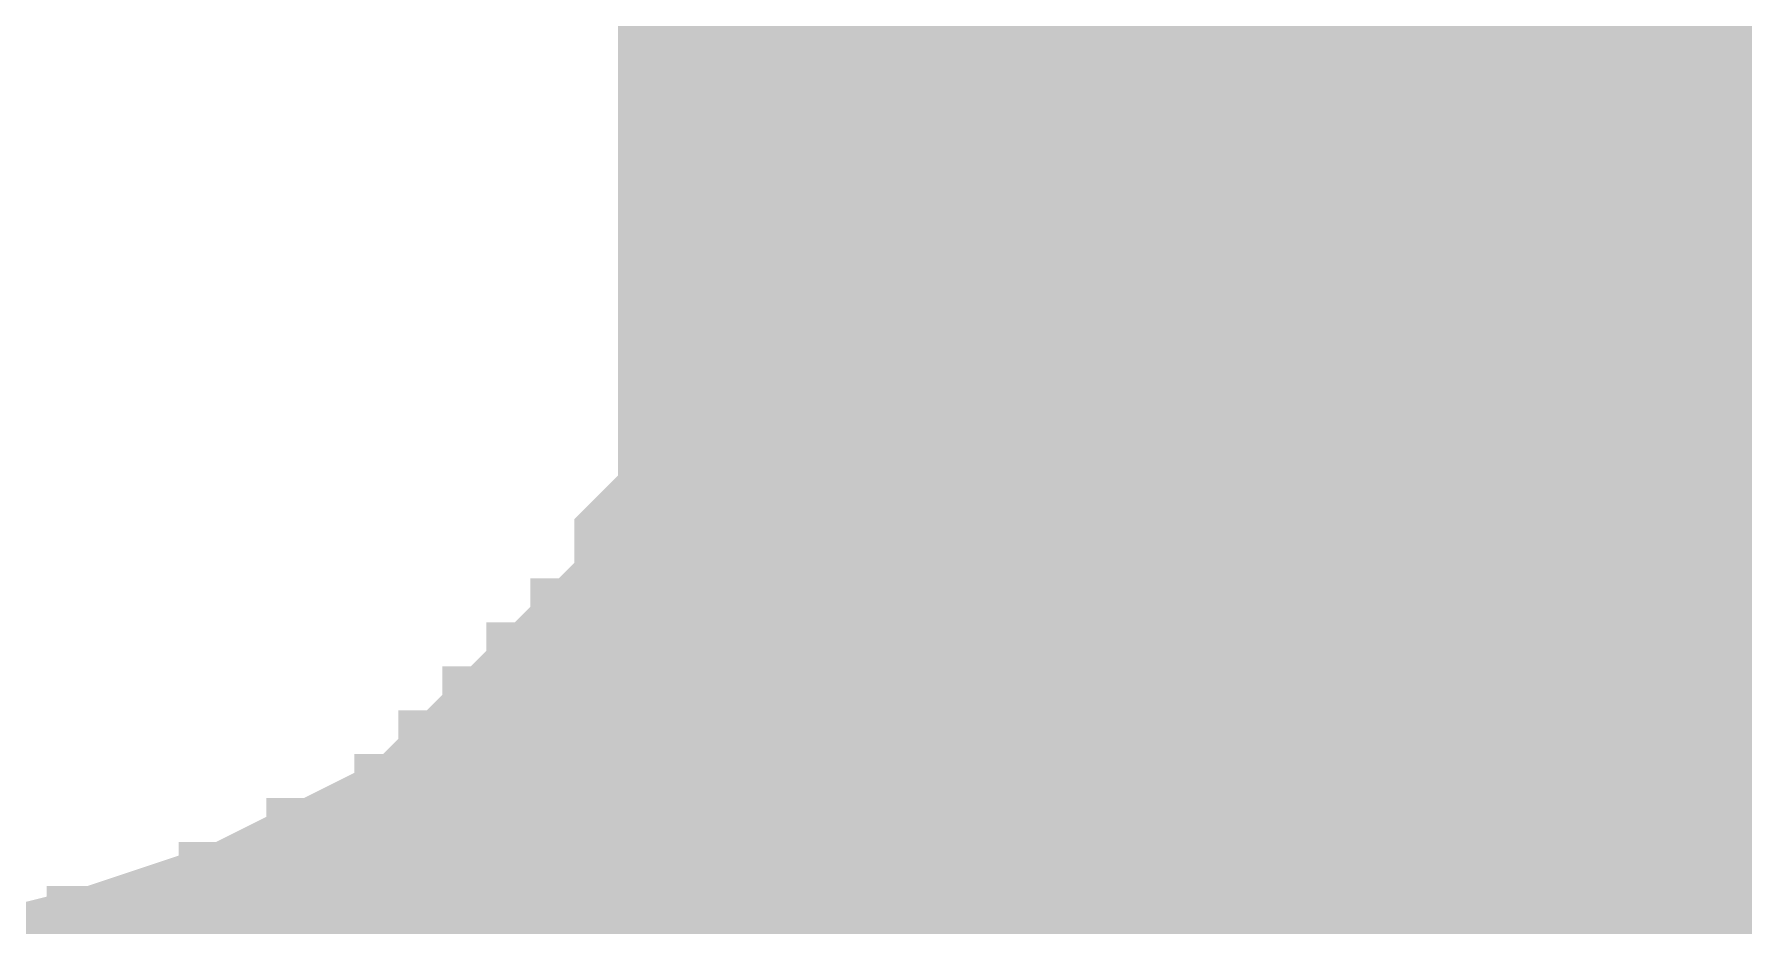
# Model space of a CAD drawing. Extents: x -0.1 to 65.1, y -1.2 to 30.1.
# Drawn here: x 34.6431 to 35.0877, y 5.3763 to 5.6083 of the extents above; entities that cross this region are included whole.
import ezdxf

# ---------------------------------------------------------------- set-up
doc = ezdxf.new("R2010")
doc.units = 0
doc.header["$MEASUREMENT"] = 0
doc.layers.get('0').update_dxf_attribs({"linetype": 'CONTINUOUS'})
doc.layers.add('2D_LINE_126', color=7, linetype='CONTINUOUS')

# ---------------------------------------------------------------- blocks, each defined once
blk = doc.blocks.new('DRAWING_63')
at = {"layer": '2D_LINE_126', "const_width": 0.0254}
for points in [[(4.4577, -2.13741), (4.4577, -2.12598), (4.4577, -2.11455), (4.4577, -2.10312), (4.4577, -2.09169), (4.4577, -2.08026), (4.4577, -2.06883), (4.4577, -2.0574), (4.4577, -2.04597), (4.4577, -2.03454), (4.4577, -2.02311), (4.4577, -2.01168), (4.4577, -2.00025), (4.4577, -1.98882), (4.4577, -1.97739), (4.4577, -1.96596), (4.4577, -1.95453), (4.4577, -1.9431), (4.4577, -1.93167), (4.4577, -1.92024), (4.4577, -1.90881), (4.4577, -1.89738), (4.4577, -1.88595), (4.4577, -1.87452)], [(4.46913, -2.13741), (4.46913, -2.12598), (4.46913, -2.11455), (4.46913, -2.10312), (4.46913, -2.09169), (4.46913, -2.08026), (4.46913, -2.06883), (4.46913, -2.0574), (4.46913, -2.04597), (4.46913, -2.03454), (4.46913, -2.02311), (4.46913, -2.01168), (4.46913, -2.00025), (4.46913, -1.98882), (4.46913, -1.97739), (4.46913, -1.96596), (4.46913, -1.95453), (4.46913, -1.9431), (4.46913, -1.93167), (4.46913, -1.92024), (4.46913, -1.90881), (4.46913, -1.89738), (4.46913, -1.88595), (4.46913, -1.87452)], [(4.48056, -2.13741), (4.48056, -2.12598), (4.48056, -2.11455), (4.48056, -2.10312), (4.48056, -2.09169), (4.48056, -2.08026), (4.48056, -2.06883), (4.48056, -2.0574), (4.48056, -2.04597), (4.48056, -2.03454), (4.48056, -2.02311), (4.48056, -2.01168), (4.48056, -2.00025), (4.48056, -1.98882), (4.48056, -1.97739), (4.48056, -1.96596), (4.48056, -1.95453), (4.48056, -1.9431), (4.48056, -1.93167), (4.48056, -1.92024), (4.48056, -1.90881), (4.48056, -1.89738), (4.48056, -1.88595), (4.48056, -1.87452)], [(4.49199, -2.13741), (4.49199, -2.12598), (4.49199, -2.11455), (4.49199, -2.10312), (4.49199, -2.09169), (4.49199, -2.08026), (4.49199, -2.06883), (4.49199, -2.0574), (4.49199, -2.04597), (4.49199, -2.03454), (4.49199, -2.02311), (4.49199, -2.01168), (4.49199, -2.00025), (4.49199, -1.98882), (4.49199, -1.97739), (4.49199, -1.96596), (4.49199, -1.95453), (4.49199, -1.9431), (4.49199, -1.93167), (4.49199, -1.92024), (4.49199, -1.90881), (4.49199, -1.89738), (4.49199, -1.88595), (4.49199, -1.87452)], [(4.50342, -2.13741), (4.50342, -2.12598), (4.50342, -2.11455), (4.50342, -2.10312), (4.50342, -2.09169), (4.50342, -2.08026), (4.50342, -2.06883), (4.50342, -2.0574), (4.50342, -2.04597), (4.50342, -2.03454), (4.50342, -2.02311), (4.50342, -2.01168), (4.50342, -2.00025), (4.50342, -1.98882), (4.50342, -1.97739), (4.50342, -1.96596), (4.50342, -1.95453), (4.50342, -1.9431), (4.50342, -1.93167), (4.50342, -1.92024), (4.50342, -1.90881), (4.50342, -1.89738), (4.50342, -1.88595), (4.50342, -1.87452)], [(4.51485, -2.13741), (4.51485, -2.12598), (4.51485, -2.11455), (4.51485, -2.10312), (4.51485, -2.09169), (4.51485, -2.08026), (4.51485, -2.06883), (4.51485, -2.0574), (4.51485, -2.04597), (4.51485, -2.03454), (4.51485, -2.02311), (4.51485, -2.01168), (4.51485, -2.00025), (4.51485, -1.98882), (4.51485, -1.97739), (4.51485, -1.96596), (4.51485, -1.95453), (4.51485, -1.9431), (4.51485, -1.93167), (4.51485, -1.92024), (4.51485, -1.90881), (4.51485, -1.89738), (4.51485, -1.88595), (4.51485, -1.87452)], [(4.52628, -2.13741), (4.52628, -2.12598), (4.52628, -2.11455), (4.52628, -2.10312), (4.52628, -2.09169), (4.52628, -2.08026), (4.52628, -2.06883), (4.52628, -2.0574), (4.52628, -2.04597), (4.52628, -2.03454), (4.52628, -2.02311), (4.52628, -2.01168), (4.52628, -2.00025), (4.52628, -1.98882), (4.52628, -1.97739), (4.52628, -1.96596), (4.52628, -1.95453), (4.52628, -1.9431), (4.52628, -1.93167), (4.52628, -1.92024), (4.52628, -1.90881), (4.52628, -1.89738), (4.52628, -1.88595), (4.52628, -1.87452)], [(4.53771, -2.13741), (4.53771, -2.12598), (4.53771, -2.11455), (4.53771, -2.10312), (4.53771, -2.09169), (4.53771, -2.08026), (4.53771, -2.06883), (4.53771, -2.0574), (4.53771, -2.04597), (4.53771, -2.03454), (4.53771, -2.02311), (4.53771, -2.01168), (4.53771, -2.00025), (4.53771, -1.98882), (4.53771, -1.97739), (4.53771, -1.96596), (4.53771, -1.95453), (4.53771, -1.9431), (4.53771, -1.93167), (4.53771, -1.92024), (4.53771, -1.90881), (4.53771, -1.89738), (4.53771, -1.88595), (4.53771, -1.87452)], [(4.54914, -2.13741), (4.54914, -2.12598), (4.54914, -2.11455), (4.54914, -2.10312), (4.54914, -2.09169), (4.54914, -2.08026), (4.54914, -2.06883), (4.54914, -2.0574), (4.54914, -2.04597), (4.54914, -2.03454), (4.54914, -2.02311), (4.54914, -2.01168), (4.54914, -2.00025), (4.54914, -1.98882), (4.54914, -1.97739), (4.54914, -1.96596), (4.54914, -1.95453), (4.54914, -1.9431), (4.54914, -1.93167), (4.54914, -1.92024), (4.54914, -1.90881), (4.54914, -1.89738), (4.54914, -1.88595), (4.54914, -1.87452)], [(4.56057, -2.13741), (4.56057, -2.12598), (4.56057, -2.11455), (4.56057, -2.10312), (4.56057, -2.09169), (4.56057, -2.08026), (4.56057, -2.06883), (4.56057, -2.0574), (4.56057, -2.04597), (4.56057, -2.03454), (4.56057, -2.02311), (4.56057, -2.01168), (4.56057, -2.00025), (4.56057, -1.98882), (4.56057, -1.97739), (4.56057, -1.96596), (4.56057, -1.95453), (4.56057, -1.9431), (4.56057, -1.93167), (4.56057, -1.92024), (4.56057, -1.90881), (4.56057, -1.89738), (4.56057, -1.88595), (4.56057, -1.87452)], [(4.572, -2.13741), (4.572, -2.12598), (4.572, -2.11455), (4.572, -2.10312), (4.572, -2.09169), (4.572, -2.08026), (4.572, -2.06883), (4.572, -2.0574), (4.572, -2.04597), (4.572, -2.03454), (4.572, -2.02311), (4.572, -2.01168), (4.572, -2.00025), (4.572, -1.98882), (4.572, -1.97739), (4.572, -1.96596), (4.572, -1.95453), (4.572, -1.9431), (4.572, -1.93167), (4.572, -1.92024), (4.572, -1.90881), (4.572, -1.89738), (4.572, -1.88595), (4.572, -1.87452)], [(4.58343, -2.13741), (4.58343, -2.12598), (4.58343, -2.11455), (4.58343, -2.10312), (4.58343, -2.09169), (4.58343, -2.08026), (4.58343, -2.06883), (4.58343, -2.0574), (4.58343, -2.04597), (4.58343, -2.03454), (4.58343, -2.02311), (4.58343, -2.01168), (4.58343, -2.00025), (4.58343, -1.98882), (4.58343, -1.97739), (4.58343, -1.96596), (4.58343, -1.95453), (4.58343, -1.9431), (4.58343, -1.93167), (4.58343, -1.92024), (4.58343, -1.90881), (4.58343, -1.89738), (4.58343, -1.88595), (4.58343, -1.87452)], [(4.59486, -2.13741), (4.59486, -2.12598), (4.59486, -2.11455), (4.59486, -2.10312), (4.59486, -2.09169), (4.59486, -2.08026), (4.59486, -2.06883), (4.59486, -2.0574), (4.59486, -2.04597), (4.59486, -2.03454), (4.59486, -2.02311), (4.59486, -2.01168), (4.59486, -2.00025), (4.59486, -1.98882), (4.59486, -1.97739), (4.59486, -1.96596), (4.59486, -1.95453), (4.59486, -1.9431), (4.59486, -1.93167), (4.59486, -1.92024), (4.59486, -1.90881), (4.59486, -1.89738), (4.59486, -1.88595), (4.59486, -1.87452)], [(4.60629, -2.13741), (4.60629, -2.12598), (4.60629, -2.11455), (4.60629, -2.10312), (4.60629, -2.09169), (4.60629, -2.08026), (4.60629, -2.06883), (4.60629, -2.0574), (4.60629, -2.04597), (4.60629, -2.03454), (4.60629, -2.02311), (4.60629, -2.01168), (4.60629, -2.00025), (4.60629, -1.98882), (4.60629, -1.97739), (4.60629, -1.96596), (4.60629, -1.95453), (4.60629, -1.9431), (4.60629, -1.93167), (4.60629, -1.92024), (4.60629, -1.90881), (4.60629, -1.89738), (4.60629, -1.88595), (4.60629, -1.87452)], [(4.61772, -2.13741), (4.61772, -2.12598), (4.61772, -2.11455), (4.61772, -2.10312), (4.61772, -2.09169), (4.61772, -2.08026), (4.61772, -2.06883), (4.61772, -2.0574), (4.61772, -2.04597), (4.61772, -2.03454), (4.61772, -2.02311), (4.61772, -2.01168), (4.61772, -2.00025), (4.61772, -1.98882), (4.61772, -1.97739), (4.61772, -1.96596), (4.61772, -1.95453), (4.61772, -1.9431), (4.61772, -1.93167), (4.61772, -1.92024), (4.61772, -1.90881), (4.61772, -1.89738), (4.61772, -1.88595), (4.61772, -1.87452)], [(4.62915, -2.13741), (4.62915, -2.12598), (4.62915, -2.11455), (4.62915, -2.10312), (4.62915, -2.09169), (4.62915, -2.08026), (4.62915, -2.06883), (4.62915, -2.0574), (4.62915, -2.04597), (4.62915, -2.03454), (4.62915, -2.02311), (4.62915, -2.01168), (4.62915, -2.00025), (4.62915, -1.98882), (4.62915, -1.97739), (4.62915, -1.96596), (4.62915, -1.95453), (4.62915, -1.9431), (4.62915, -1.93167), (4.62915, -1.92024), (4.62915, -1.90881), (4.62915, -1.89738), (4.62915, -1.88595), (4.62915, -1.87452)], [(4.64058, -2.13741), (4.64058, -2.12598), (4.64058, -2.11455), (4.64058, -2.10312), (4.64058, -2.09169), (4.64058, -2.08026), (4.64058, -2.06883), (4.64058, -2.0574), (4.64058, -2.04597), (4.64058, -2.03454), (4.64058, -2.02311), (4.64058, -2.01168), (4.64058, -2.00025), (4.64058, -1.98882), (4.64058, -1.97739), (4.64058, -1.96596), (4.64058, -1.95453), (4.64058, -1.9431), (4.64058, -1.93167), (4.64058, -1.92024), (4.64058, -1.90881), (4.64058, -1.89738), (4.64058, -1.88595), (4.64058, -1.87452)], [(4.65201, -2.13741), (4.65201, -2.12598), (4.65201, -2.11455), (4.65201, -2.10312), (4.65201, -2.09169), (4.65201, -2.08026), (4.65201, -2.06883), (4.65201, -2.0574), (4.65201, -2.04597), (4.65201, -2.03454), (4.65201, -2.02311), (4.65201, -2.01168), (4.65201, -2.00025), (4.65201, -1.98882), (4.65201, -1.97739), (4.65201, -1.96596), (4.65201, -1.95453), (4.65201, -1.9431), (4.65201, -1.93167), (4.65201, -1.92024), (4.65201, -1.90881), (4.65201, -1.89738), (4.65201, -1.88595), (4.65201, -1.87452)], [(4.66344, -2.13741), (4.66344, -2.12598), (4.66344, -2.11455), (4.66344, -2.10312), (4.66344, -2.09169), (4.66344, -2.08026), (4.66344, -2.06883), (4.66344, -2.0574), (4.66344, -2.04597), (4.66344, -2.03454), (4.66344, -2.02311), (4.66344, -2.01168), (4.66344, -2.00025), (4.66344, -1.98882), (4.66344, -1.97739), (4.66344, -1.96596), (4.66344, -1.95453), (4.66344, -1.9431), (4.66344, -1.93167), (4.66344, -1.92024), (4.66344, -1.90881), (4.66344, -1.89738), (4.66344, -1.88595), (4.66344, -1.87452)], [(4.67487, -2.13741), (4.67487, -2.12598), (4.67487, -2.11455), (4.67487, -2.10312), (4.67487, -2.09169), (4.67487, -2.08026), (4.67487, -2.06883), (4.67487, -2.0574), (4.67487, -2.04597), (4.67487, -2.03454), (4.67487, -2.02311), (4.67487, -2.01168), (4.67487, -2.00025), (4.67487, -1.98882), (4.67487, -1.97739), (4.67487, -1.96596), (4.67487, -1.95453), (4.67487, -1.9431), (4.67487, -1.93167), (4.67487, -1.92024), (4.67487, -1.90881), (4.67487, -1.89738), (4.67487, -1.88595), (4.67487, -1.87452)], [(4.6863, -2.13741), (4.6863, -2.12598), (4.6863, -2.11455), (4.6863, -2.10312), (4.6863, -2.09169), (4.6863, -2.08026), (4.6863, -2.06883), (4.6863, -2.0574), (4.6863, -2.04597), (4.6863, -2.03454), (4.6863, -2.02311), (4.6863, -2.01168), (4.6863, -2.00025), (4.6863, -1.98882), (4.6863, -1.97739), (4.6863, -1.96596), (4.6863, -1.95453), (4.6863, -1.9431), (4.6863, -1.93167), (4.6863, -1.92024), (4.6863, -1.90881), (4.6863, -1.89738), (4.6863, -1.88595), (4.6863, -1.87452)], [(4.74345, -2.13741), (4.74345, -2.12598), (4.74345, -2.11455), (4.74345, -2.10312), (4.74345, -2.09169), (4.74345, -2.08026), (4.74345, -2.06883), (4.74345, -2.0574), (4.74345, -2.04597), (4.74345, -2.03454), (4.74345, -2.02311), (4.74345, -2.01168), (4.74345, -2.00025), (4.74345, -1.98882), (4.74345, -1.97739), (4.74345, -1.96596), (4.74345, -1.95453), (4.74345, -1.9431), (4.74345, -1.93167), (4.74345, -1.92024), (4.74345, -1.90881), (4.74345, -1.89738), (4.74345, -1.88595), (4.74345, -1.87452)], [(4.70916, -2.13741), (4.70916, -2.12598), (4.70916, -2.11455), (4.70916, -2.10312), (4.70916, -2.09169), (4.70916, -2.08026), (4.70916, -2.06883), (4.70916, -2.0574), (4.70916, -2.04597), (4.70916, -2.03454), (4.70916, -2.02311), (4.70916, -2.01168), (4.70916, -2.00025), (4.70916, -1.98882), (4.70916, -1.97739), (4.70916, -1.96596), (4.70916, -1.95453), (4.70916, -1.9431), (4.70916, -1.93167), (4.70916, -1.92024), (4.70916, -1.90881), (4.70916, -1.89738), (4.70916, -1.88595), (4.70916, -1.87452)], [(4.72059, -2.13741), (4.72059, -2.12598), (4.72059, -2.11455), (4.72059, -2.10312), (4.72059, -2.09169), (4.72059, -2.08026), (4.72059, -2.06883), (4.72059, -2.0574), (4.72059, -2.04597), (4.72059, -2.03454), (4.72059, -2.02311), (4.72059, -2.01168), (4.72059, -2.00025), (4.72059, -1.98882), (4.72059, -1.97739), (4.72059, -1.96596), (4.72059, -1.95453), (4.72059, -1.9431), (4.72059, -1.93167), (4.72059, -1.92024), (4.72059, -1.90881), (4.72059, -1.89738), (4.72059, -1.88595), (4.72059, -1.87452)], [(4.73202, -2.13741), (4.73202, -2.12598), (4.73202, -2.11455), (4.73202, -2.10312), (4.73202, -2.09169), (4.73202, -2.08026), (4.73202, -2.06883), (4.73202, -2.0574), (4.73202, -2.04597), (4.73202, -2.03454), (4.73202, -2.02311), (4.73202, -2.01168), (4.73202, -2.00025), (4.73202, -1.98882), (4.73202, -1.97739), (4.73202, -1.96596), (4.73202, -1.95453), (4.73202, -1.9431), (4.73202, -1.93167), (4.73202, -1.92024), (4.73202, -1.90881), (4.73202, -1.89738), (4.73202, -1.88595), (4.73202, -1.87452)], [(4.75488, -1.88595), (4.74345, -1.88595), (4.73202, -1.88595), (4.72059, -1.88595), (4.70916, -1.88595), (4.69773, -1.88595), (4.69773, -1.87452)], [(4.75488, -1.89738), (4.74345, -1.89738), (4.73202, -1.89738), (4.72059, -1.89738), (4.70916, -1.89738), (4.69773, -1.89738), (4.69773, -1.88595), (4.6863, -1.88595), (4.67487, -1.88595), (4.66344, -1.88595), (4.65201, -1.88595), (4.64058, -1.88595), (4.62915, -1.88595), (4.61772, -1.88595), (4.60629, -1.88595), (4.59486, -1.88595), (4.58343, -1.88595), (4.572, -1.88595), (4.56057, -1.88595), (4.54914, -1.88595), (4.53771, -1.88595), (4.52628, -1.88595), (4.51485, -1.88595), (4.50342, -1.88595), (4.49199, -1.88595), (4.48056, -1.88595), (4.46913, -1.88595), (4.4577, -1.88595)], [(4.75488, -1.90881), (4.74345, -1.90881), (4.73202, -1.90881), (4.72059, -1.90881), (4.70916, -1.90881), (4.69773, -1.90881), (4.69773, -1.89738), (4.6863, -1.89738), (4.67487, -1.89738), (4.66344, -1.89738), (4.65201, -1.89738), (4.64058, -1.89738), (4.62915, -1.89738), (4.61772, -1.89738), (4.60629, -1.89738), (4.59486, -1.89738), (4.58343, -1.89738), (4.572, -1.89738), (4.56057, -1.89738), (4.54914, -1.89738), (4.53771, -1.89738), (4.52628, -1.89738), (4.51485, -1.89738), (4.50342, -1.89738), (4.49199, -1.89738), (4.48056, -1.89738), (4.46913, -1.89738), (4.4577, -1.89738)], [(4.75488, -1.92024), (4.74345, -1.92024), (4.73202, -1.92024), (4.72059, -1.92024), (4.70916, -1.92024), (4.69773, -1.92024), (4.69773, -1.90881), (4.6863, -1.90881), (4.67487, -1.90881), (4.66344, -1.90881), (4.65201, -1.90881), (4.64058, -1.90881), (4.62915, -1.90881), (4.61772, -1.90881), (4.60629, -1.90881), (4.59486, -1.90881), (4.58343, -1.90881), (4.572, -1.90881), (4.56057, -1.90881), (4.54914, -1.90881), (4.53771, -1.90881), (4.52628, -1.90881), (4.51485, -1.90881), (4.50342, -1.90881), (4.49199, -1.90881), (4.48056, -1.90881), (4.46913, -1.90881), (4.4577, -1.90881)], [(4.75488, -1.93167), (4.74345, -1.93167), (4.73202, -1.93167), (4.72059, -1.93167), (4.70916, -1.93167), (4.69773, -1.93167), (4.69773, -1.92024), (4.6863, -1.92024), (4.67487, -1.92024), (4.66344, -1.92024), (4.65201, -1.92024), (4.64058, -1.92024), (4.62915, -1.92024), (4.61772, -1.92024), (4.60629, -1.92024), (4.59486, -1.92024), (4.58343, -1.92024), (4.572, -1.92024), (4.56057, -1.92024), (4.54914, -1.92024), (4.53771, -1.92024), (4.52628, -1.92024), (4.51485, -1.92024), (4.50342, -1.92024), (4.49199, -1.92024), (4.48056, -1.92024), (4.46913, -1.92024), (4.4577, -1.92024)], [(4.75488, -1.9431), (4.74345, -1.9431), (4.73202, -1.9431), (4.72059, -1.9431), (4.70916, -1.9431), (4.69773, -1.9431), (4.69773, -1.93167), (4.6863, -1.93167), (4.67487, -1.93167), (4.66344, -1.93167), (4.65201, -1.93167), (4.64058, -1.93167), (4.62915, -1.93167), (4.61772, -1.93167), (4.60629, -1.93167), (4.59486, -1.93167), (4.58343, -1.93167), (4.572, -1.93167), (4.56057, -1.93167), (4.54914, -1.93167), (4.53771, -1.93167), (4.52628, -1.93167), (4.51485, -1.93167), (4.50342, -1.93167), (4.49199, -1.93167), (4.48056, -1.93167), (4.46913, -1.93167), (4.4577, -1.93167)], [(4.75488, -1.95453), (4.74345, -1.95453), (4.73202, -1.95453), (4.72059, -1.95453), (4.70916, -1.95453), (4.69773, -1.95453), (4.69773, -1.9431), (4.6863, -1.9431), (4.67487, -1.9431), (4.66344, -1.9431), (4.65201, -1.9431), (4.64058, -1.9431), (4.62915, -1.9431), (4.61772, -1.9431), (4.60629, -1.9431), (4.59486, -1.9431), (4.58343, -1.9431), (4.572, -1.9431), (4.56057, -1.9431), (4.54914, -1.9431), (4.53771, -1.9431), (4.52628, -1.9431), (4.51485, -1.9431), (4.50342, -1.9431), (4.49199, -1.9431), (4.48056, -1.9431), (4.46913, -1.9431), (4.4577, -1.9431)], [(4.75488, -1.96596), (4.74345, -1.96596), (4.73202, -1.96596), (4.72059, -1.96596), (4.70916, -1.96596), (4.69773, -1.96596), (4.69773, -1.95453), (4.6863, -1.95453), (4.67487, -1.95453), (4.66344, -1.95453), (4.65201, -1.95453), (4.64058, -1.95453), (4.62915, -1.95453), (4.61772, -1.95453), (4.60629, -1.95453), (4.59486, -1.95453), (4.58343, -1.95453), (4.572, -1.95453), (4.56057, -1.95453), (4.54914, -1.95453), (4.53771, -1.95453), (4.52628, -1.95453), (4.51485, -1.95453), (4.50342, -1.95453), (4.49199, -1.95453), (4.48056, -1.95453), (4.46913, -1.95453), (4.4577, -1.95453)], [(4.75488, -1.97739), (4.74345, -1.97739), (4.73202, -1.97739), (4.72059, -1.97739), (4.70916, -1.97739), (4.69773, -1.97739), (4.69773, -1.96596), (4.6863, -1.96596), (4.67487, -1.96596), (4.66344, -1.96596), (4.65201, -1.96596), (4.64058, -1.96596), (4.62915, -1.96596), (4.61772, -1.96596), (4.60629, -1.96596), (4.59486, -1.96596), (4.58343, -1.96596), (4.572, -1.96596), (4.56057, -1.96596), (4.54914, -1.96596), (4.53771, -1.96596), (4.52628, -1.96596), (4.51485, -1.96596), (4.50342, -1.96596), (4.49199, -1.96596), (4.48056, -1.96596), (4.46913, -1.96596), (4.4577, -1.96596)], [(4.75488, -1.98882), (4.74345, -1.98882), (4.73202, -1.98882), (4.72059, -1.98882), (4.70916, -1.98882), (4.69773, -1.98882), (4.69773, -1.97739), (4.6863, -1.97739), (4.67487, -1.97739), (4.66344, -1.97739), (4.65201, -1.97739), (4.64058, -1.97739), (4.62915, -1.97739), (4.61772, -1.97739), (4.60629, -1.97739), (4.59486, -1.97739), (4.58343, -1.97739), (4.572, -1.97739), (4.56057, -1.97739), (4.54914, -1.97739), (4.53771, -1.97739), (4.52628, -1.97739), (4.51485, -1.97739), (4.50342, -1.97739), (4.49199, -1.97739), (4.48056, -1.97739), (4.46913, -1.97739), (4.4577, -1.97739)], [(4.75488, -2.00025), (4.74345, -2.00025), (4.73202, -2.00025), (4.72059, -2.00025), (4.70916, -2.00025), (4.69773, -2.00025), (4.69773, -1.98882), (4.6863, -1.98882), (4.67487, -1.98882), (4.66344, -1.98882), (4.65201, -1.98882), (4.64058, -1.98882), (4.62915, -1.98882), (4.61772, -1.98882), (4.60629, -1.98882), (4.59486, -1.98882), (4.58343, -1.98882), (4.572, -1.98882), (4.56057, -1.98882), (4.54914, -1.98882), (4.53771, -1.98882), (4.52628, -1.98882), (4.51485, -1.98882), (4.50342, -1.98882), (4.49199, -1.98882), (4.48056, -1.98882), (4.46913, -1.98882), (4.4577, -1.98882)], [(4.75488, -2.01168), (4.74345, -2.01168), (4.73202, -2.01168), (4.72059, -2.01168), (4.70916, -2.01168), (4.69773, -2.01168), (4.69773, -2.00025), (4.6863, -2.00025), (4.67487, -2.00025), (4.66344, -2.00025), (4.65201, -2.00025), (4.64058, -2.00025), (4.62915, -2.00025), (4.61772, -2.00025), (4.60629, -2.00025), (4.59486, -2.00025), (4.58343, -2.00025), (4.572, -2.00025), (4.56057, -2.00025), (4.54914, -2.00025), (4.53771, -2.00025), (4.52628, -2.00025), (4.51485, -2.00025), (4.50342, -2.00025), (4.49199, -2.00025), (4.48056, -2.00025), (4.46913, -2.00025), (4.4577, -2.00025)], [(4.75488, -2.02311), (4.74345, -2.02311), (4.73202, -2.02311), (4.72059, -2.02311), (4.70916, -2.02311), (4.69773, -2.02311), (4.69773, -2.01168), (4.6863, -2.01168), (4.67487, -2.01168), (4.66344, -2.01168), (4.65201, -2.01168), (4.64058, -2.01168), (4.62915, -2.01168), (4.61772, -2.01168), (4.60629, -2.01168), (4.59486, -2.01168), (4.58343, -2.01168), (4.572, -2.01168), (4.56057, -2.01168), (4.54914, -2.01168), (4.53771, -2.01168), (4.52628, -2.01168), (4.51485, -2.01168), (4.50342, -2.01168), (4.49199, -2.01168), (4.48056, -2.01168), (4.46913, -2.01168), (4.4577, -2.01168), (4.44627, -2.02311), (4.44627, -2.03454), (4.43484, -2.04597), (4.42341, -2.0574), (4.41198, -2.06883), (4.40055, -2.08026), (4.38912, -2.09169), (4.36626, -2.10312), (4.3434, -2.11455), (4.30911, -2.12598), (4.26339, -2.13741)], [(4.75488, -2.03454), (4.74345, -2.03454), (4.73202, -2.03454), (4.72059, -2.03454), (4.70916, -2.03454), (4.69773, -2.03454), (4.69773, -2.02311), (4.6863, -2.02311), (4.67487, -2.02311), (4.66344, -2.02311), (4.65201, -2.02311), (4.64058, -2.02311), (4.62915, -2.02311), (4.61772, -2.02311), (4.60629, -2.02311), (4.59486, -2.02311), (4.58343, -2.02311), (4.572, -2.02311), (4.56057, -2.02311), (4.54914, -2.02311), (4.53771, -2.02311), (4.52628, -2.02311), (4.51485, -2.02311), (4.50342, -2.02311), (4.49199, -2.02311), (4.48056, -2.02311), (4.46913, -2.02311), (4.4577, -2.02311), (4.44627, -2.02311)], [(4.75488, -2.04597), (4.74345, -2.04597), (4.73202, -2.04597), (4.72059, -2.04597), (4.70916, -2.04597), (4.69773, -2.04597), (4.69773, -2.03454), (4.6863, -2.03454), (4.67487, -2.03454), (4.66344, -2.03454), (4.65201, -2.03454), (4.64058, -2.03454), (4.62915, -2.03454), (4.61772, -2.03454), (4.60629, -2.03454), (4.59486, -2.03454), (4.58343, -2.03454), (4.572, -2.03454), (4.56057, -2.03454), (4.54914, -2.03454), (4.53771, -2.03454), (4.52628, -2.03454), (4.51485, -2.03454), (4.50342, -2.03454), (4.49199, -2.03454), (4.48056, -2.03454), (4.46913, -2.03454), (4.4577, -2.03454), (4.44627, -2.03454), (4.44627, -2.04597), (4.43484, -2.04597), (4.43484, -2.0574), (4.42341, -2.0574), (4.42341, -2.06883), (4.41198, -2.06883), (4.41198, -2.08026), (4.40055, -2.08026), (4.40055, -2.09169), (4.38912, -2.09169), (4.38912, -2.10312), (4.37769, -2.10312), (4.36626, -2.10312), (4.36626, -2.11455), (4.35483, -2.11455), (4.3434, -2.11455), (4.3434, -2.12598), (4.33197, -2.12598), (4.32054, -2.12598), (4.30911, -2.12598), (4.30911, -2.13741)], [(4.75488, -2.0574), (4.74345, -2.0574), (4.73202, -2.0574), (4.72059, -2.0574), (4.70916, -2.0574), (4.69773, -2.0574), (4.69773, -2.04597), (4.6863, -2.04597), (4.67487, -2.04597), (4.66344, -2.04597), (4.65201, -2.04597), (4.64058, -2.04597), (4.62915, -2.04597), (4.61772, -2.04597), (4.60629, -2.04597), (4.59486, -2.04597), (4.58343, -2.04597), (4.572, -2.04597), (4.56057, -2.04597), (4.54914, -2.04597), (4.53771, -2.04597), (4.52628, -2.04597), (4.51485, -2.04597), (4.50342, -2.04597), (4.49199, -2.04597), (4.48056, -2.04597), (4.46913, -2.04597), (4.4577, -2.04597), (4.44627, -2.04597), (4.44627, -2.0574), (4.43484, -2.0574), (4.43484, -2.06883), (4.42341, -2.06883), (4.42341, -2.08026), (4.41198, -2.08026), (4.41198, -2.09169), (4.40055, -2.09169), (4.40055, -2.10312), (4.38912, -2.10312), (4.38912, -2.11455), (4.37769, -2.11455), (4.36626, -2.11455), (4.36626, -2.12598), (4.35483, -2.12598), (4.3434, -2.12598), (4.3434, -2.13741)], [(4.75488, -2.06883), (4.74345, -2.06883), (4.73202, -2.06883), (4.72059, -2.06883), (4.70916, -2.06883), (4.69773, -2.06883), (4.69773, -2.0574), (4.6863, -2.0574), (4.67487, -2.0574), (4.66344, -2.0574), (4.65201, -2.0574), (4.64058, -2.0574), (4.62915, -2.0574), (4.61772, -2.0574), (4.60629, -2.0574), (4.59486, -2.0574), (4.58343, -2.0574), (4.572, -2.0574), (4.56057, -2.0574), (4.54914, -2.0574), (4.53771, -2.0574), (4.52628, -2.0574), (4.51485, -2.0574), (4.50342, -2.0574), (4.49199, -2.0574), (4.48056, -2.0574), (4.46913, -2.0574), (4.4577, -2.0574), (4.44627, -2.0574), (4.44627, -2.06883), (4.43484, -2.06883), (4.43484, -2.08026), (4.42341, -2.08026), (4.42341, -2.09169), (4.41198, -2.09169), (4.41198, -2.10312), (4.40055, -2.10312), (4.40055, -2.11455), (4.38912, -2.11455), (4.38912, -2.12598), (4.37769, -2.12598), (4.36626, -2.12598), (4.36626, -2.13741)], [(4.75488, -2.08026), (4.74345, -2.08026), (4.73202, -2.08026), (4.72059, -2.08026), (4.70916, -2.08026), (4.69773, -2.08026), (4.69773, -2.06883), (4.6863, -2.06883), (4.67487, -2.06883), (4.66344, -2.06883), (4.65201, -2.06883), (4.64058, -2.06883), (4.62915, -2.06883), (4.61772, -2.06883), (4.60629, -2.06883), (4.59486, -2.06883), (4.58343, -2.06883), (4.572, -2.06883), (4.56057, -2.06883), (4.54914, -2.06883), (4.53771, -2.06883), (4.52628, -2.06883), (4.51485, -2.06883), (4.50342, -2.06883), (4.49199, -2.06883), (4.48056, -2.06883), (4.46913, -2.06883), (4.4577, -2.06883), (4.44627, -2.06883), (4.44627, -2.08026), (4.43484, -2.08026), (4.43484, -2.09169), (4.42341, -2.09169), (4.42341, -2.10312), (4.41198, -2.10312), (4.41198, -2.11455), (4.40055, -2.11455), (4.40055, -2.12598), (4.38912, -2.12598), (4.38912, -2.13741)], [(4.75488, -2.09169), (4.74345, -2.09169), (4.73202, -2.09169), (4.72059, -2.09169), (4.70916, -2.09169), (4.69773, -2.09169), (4.69773, -2.08026), (4.6863, -2.08026), (4.67487, -2.08026), (4.66344, -2.08026), (4.65201, -2.08026), (4.64058, -2.08026), (4.62915, -2.08026), (4.61772, -2.08026), (4.60629, -2.08026), (4.59486, -2.08026), (4.58343, -2.08026), (4.572, -2.08026), (4.56057, -2.08026), (4.54914, -2.08026), (4.53771, -2.08026), (4.52628, -2.08026), (4.51485, -2.08026), (4.50342, -2.08026), (4.49199, -2.08026), (4.48056, -2.08026), (4.46913, -2.08026), (4.4577, -2.08026), (4.44627, -2.08026), (4.44627, -2.09169), (4.43484, -2.09169), (4.43484, -2.10312), (4.42341, -2.10312), (4.42341, -2.11455), (4.41198, -2.11455), (4.41198, -2.12598), (4.40055, -2.12598), (4.40055, -2.13741)], [(4.75488, -2.10312), (4.74345, -2.10312), (4.73202, -2.10312), (4.72059, -2.10312), (4.70916, -2.10312), (4.69773, -2.10312), (4.69773, -2.09169), (4.6863, -2.09169), (4.67487, -2.09169), (4.66344, -2.09169), (4.65201, -2.09169), (4.64058, -2.09169), (4.62915, -2.09169), (4.61772, -2.09169), (4.60629, -2.09169), (4.59486, -2.09169), (4.58343, -2.09169), (4.572, -2.09169), (4.56057, -2.09169), (4.54914, -2.09169), (4.53771, -2.09169), (4.52628, -2.09169), (4.51485, -2.09169), (4.50342, -2.09169), (4.49199, -2.09169), (4.48056, -2.09169), (4.46913, -2.09169), (4.4577, -2.09169), (4.44627, -2.09169), (4.44627, -2.10312), (4.43484, -2.10312), (4.43484, -2.11455), (4.42341, -2.11455), (4.42341, -2.12598), (4.41198, -2.12598), (4.41198, -2.13741)], [(4.37769, -2.13741), (4.37769, -2.12598), (4.37769, -2.11455), (4.37769, -2.10312), (4.37769, -2.09169)], [(4.75488, -2.11455), (4.74345, -2.11455), (4.73202, -2.11455), (4.72059, -2.11455), (4.70916, -2.11455), (4.69773, -2.11455), (4.69773, -2.10312), (4.6863, -2.10312), (4.67487, -2.10312), (4.66344, -2.10312), (4.65201, -2.10312), (4.64058, -2.10312), (4.62915, -2.10312), (4.61772, -2.10312), (4.60629, -2.10312), (4.59486, -2.10312), (4.58343, -2.10312), (4.572, -2.10312), (4.56057, -2.10312), (4.54914, -2.10312), (4.53771, -2.10312), (4.52628, -2.10312), (4.51485, -2.10312), (4.50342, -2.10312), (4.49199, -2.10312), (4.48056, -2.10312), (4.46913, -2.10312), (4.4577, -2.10312), (4.44627, -2.10312), (4.44627, -2.11455), (4.43484, -2.11455), (4.43484, -2.12598), (4.42341, -2.12598), (4.42341, -2.13741)], [(4.35483, -2.13741), (4.35483, -2.12598), (4.35483, -2.11455), (4.35483, -2.10312)], [(4.75488, -2.12598), (4.74345, -2.12598), (4.73202, -2.12598), (4.72059, -2.12598), (4.70916, -2.12598), (4.69773, -2.12598), (4.69773, -2.11455), (4.6863, -2.11455), (4.67487, -2.11455), (4.66344, -2.11455), (4.65201, -2.11455), (4.64058, -2.11455), (4.62915, -2.11455), (4.61772, -2.11455), (4.60629, -2.11455), (4.59486, -2.11455), (4.58343, -2.11455), (4.572, -2.11455), (4.56057, -2.11455), (4.54914, -2.11455), (4.53771, -2.11455), (4.52628, -2.11455), (4.51485, -2.11455), (4.50342, -2.11455), (4.49199, -2.11455), (4.48056, -2.11455), (4.46913, -2.11455), (4.4577, -2.11455), (4.44627, -2.11455), (4.44627, -2.12598), (4.43484, -2.12598), (4.43484, -2.13741)], [(4.32054, -2.13741), (4.32054, -2.12598), (4.32054, -2.11455)], [(4.33197, -2.13741), (4.33197, -2.12598), (4.33197, -2.11455)], [(4.69773, -2.13741), (4.69773, -2.12598), (4.6863, -2.12598), (4.67487, -2.12598), (4.66344, -2.12598), (4.65201, -2.12598), (4.64058, -2.12598), (4.62915, -2.12598), (4.61772, -2.12598), (4.60629, -2.12598), (4.59486, -2.12598), (4.58343, -2.12598), (4.572, -2.12598), (4.56057, -2.12598), (4.54914, -2.12598), (4.53771, -2.12598), (4.52628, -2.12598), (4.51485, -2.12598), (4.50342, -2.12598), (4.49199, -2.12598), (4.48056, -2.12598), (4.46913, -2.12598), (4.4577, -2.12598), (4.44627, -2.12598), (4.44627, -2.13741)], [(4.28625, -2.13741), (4.28625, -2.12598)], [(4.29768, -2.13741), (4.29768, -2.12598)]]:
    blk.add_lwpolyline(points, dxfattribs=at)

msp = doc.modelspace()

# ---------------------------------------------------------------- block references
msp.add_blockref('DRAWING_63', (30.35, 7.5))

doc.saveas('drawing.dxf')
